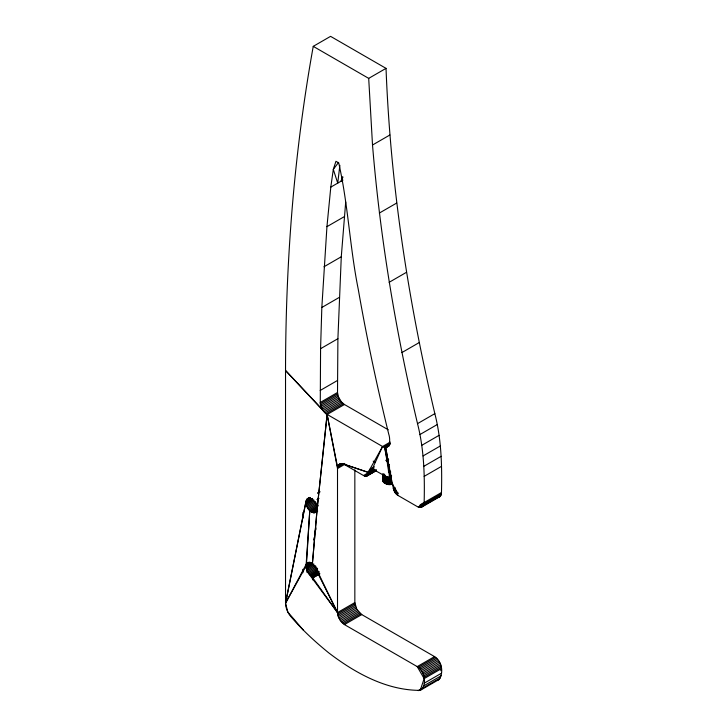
<?xml version="1.0" encoding="UTF-8"?>
<svg xmlns="http://www.w3.org/2000/svg" width="727" height="727" viewBox="0 0 727 727"><rect width="100%" height="100%" fill="white"/><g stroke="black" fill="none" stroke-linecap="round" stroke-linejoin="round"><path stroke-width="1.09" d="M388.218 429.775L344.444 404.503L341.29 401.813L323.969 411.818L321.507 407.965L320.271 403.803L320.571 348.706L321.834 307.476L326.941 226.66L330.794 187.13L333.311 169.4L335.947 161.312L338.7 162.857C348.188 204.451 349.823 247.525 358.275 289.382C366.772 338.01 376.995 386.319 388.772 434.255C390.49 439.09 390.408 450.631 382.556 446.514L326.032 413.781L285.529 370.488C285.666 261.911 293.99 153.261 313.246 46.355L330.576 36.35L386.028 68.365C390.499 184.758 408.038 300.36 434.846 413.636C441.434 439.399 442.116 466.107 441.471 492.533C441.607 494.796 440.244 497.522 437.69 497.486M338.991 399.332L341.29 401.813L338.264 396.569L337.51 392.498L337.901 338.709L341.281 256.776L345.698 201.97M309.457 497.532C303.359 499.594 306.249 507.591 309.775 510.727L306.503 563.716L285.529 603.201C285.638 607.39 287.21 611.398 289.464 614.888C301.105 628.937 314.609 641.378 328.758 652.873C355.04 672.948 386.319 690.405 420.206 690.368C427.64 684.952 424.704 671.166 417.216 666.604L344.444 624.593L340.363 620.713L338.264 616.66L337.51 612.588L337.51 468.524C337.074 465.335 340.291 462.372 343.353 463.999L368.698 472.532L343.353 463.999M354.84 469.869L354.84 602.583L337.51 612.588L308.212 572.921L305.958 567.378L309.775 510.727L318.444 505.719M317.626 568.887L308.957 573.885L311.519 576.075L337.51 612.588L316.072 568.378L312.401 563.652L317.145 508.791L327.114 414.508L344.444 404.503M390.263 442.071L382.556 446.514L369.689 469.569C368.68 472.423 368.144 478.421 363.5 475.531L344.444 464.526M317.081 509.772L312.401 563.652L308.957 562.298L306.503 563.716L308.421 562.607M440.762 670.748L441.471 668.613L424.15 678.609L420.206 690.368L439.19 679.418C443.952 672.52 441.834 661.152 434.546 656.608L361.764 614.588L356.866 609.417L354.84 602.583L354.367 604.764M317.145 508.791L327.114 414.508L337.592 467.325L344.334 463.435M339.873 165.329L337.728 183.122L333.311 169.4L338.573 162.394M392.553 484C386.6 487.026 377.222 479.02 387.409 476.83M303.513 630.318L287.81 612.025L285.529 603.201L305.958 501.312L310.765 498.531M307.076 572.158L309.075 562.189L307.103 572.131M315.064 532.282L315.954 527.857M311.665 562.98L305.885 566.315L285.529 603.201L305.885 502.293L312.628 498.404M313.591 539.97L314.037 537.753M315.154 532.209L315.827 528.883M342.181 176.77L341.19 181.123L342.99 176.988M312.456 579.719L317.417 568.541M312.628 579.701L317.236 569.532M386.282 460.818L387.546 459.155M374.505 466.798L369.689 469.569L372.288 468.897L382.556 446.514M316.536 511.39C314.945 513.971 311.401 512.49 309.775 510.727M389.181 476.067L390.608 474.604M313.246 46.355L368.698 78.371L386.028 68.365M372.288 468.897L387.755 477.53C394.988 481.319 390.926 491.752 398.151 495.541L417.216 506.546C420.279 508.982 424.732 506.41 424.15 502.539C424.786 476.112 424.105 449.395 417.516 423.641C395.87 331.994 380.266 238.901 372.515 145.018L389.845 135.013M330.794 187.13L342.926 180.123M326.941 226.66L344.271 216.655M379.33 213.075L396.66 203.069M323.951 266.782L341.281 256.776M321.834 307.476L339.155 297.47M389.127 282.33L406.448 272.325M320.571 348.706L337.901 338.709M320.18 390.472L337.51 380.466M401.867 352.586L419.197 342.581M320.18 402.504L337.51 392.498M320.271 403.803L337.592 393.798M320.516 405.166L337.846 395.161M320.934 406.566L338.264 396.569M321.507 407.965L338.837 397.969M339.536 399.323L322.215 409.328L285.529 370.488L285.529 603.201M323.042 410.628L340.363 400.622M324.969 412.872L342.299 402.876M326.032 413.781L343.353 403.776M338.837 464.589L340.754 463.472M338.264 465.325L341.154 463.662M337.846 466.252L342.662 463.472M345.207 464.08L337.51 468.524L327.114 414.508M417.516 423.641L434.846 413.636M383.647 447.041L390.381 443.152M390.117 479.547L384.701 447.359L390.481 444.024M384.701 447.359L391.435 481.41L385.71 447.459L389.554 445.242M386.637 447.341L389.527 445.678M306.958 499.086L309.847 497.422M317.835 492.815L319.762 491.697M306.503 499.694L310.347 497.468M317.626 493.269L319.98 491.915M419.888 434.564L437.218 424.559M306.158 500.44L310.011 498.222M305.958 503.348L312.692 499.458M306.158 504.456L313.864 500.012M306.503 505.601L314.2 501.148M316.963 499.558L319.017 498.377M370.225 469.16L373.105 467.497M386.246 460.018L388.173 458.91M369.261 470.133L373.46 467.706M385.973 460.482L387.9 459.373M306.958 506.737L315.627 501.73M368.952 470.823L373.769 468.043M386.728 460.554L388.654 459.446M368.762 471.623L373.578 468.851M386.564 461.354L388.482 460.236M307.539 507.846L316.2 502.839M363.5 475.531L374.478 469.197M364.309 475.921L374.905 469.815M308.212 508.891L316.872 503.893M365.108 476.167L376.141 469.787M365.863 476.24L376.45 470.124M366.553 476.149L376.368 470.478M367.171 475.894L375.841 470.896M308.957 509.863L317.626 504.856M421.751 445.342L439.072 435.337M310.638 511.454L317.372 507.564M311.519 512.044L317.29 508.709M312.401 512.471L317.208 509.691M313.255 512.735L317.108 510.508M314.073 512.817L316.963 511.145M314.827 512.717L317.717 511.045M423.078 455.929L440.408 445.924M389.681 476.421L391.608 475.304M389.536 477.521L391.462 476.403M389.363 478.748L391.29 477.639M423.877 466.289L441.207 456.283M393.207 488.535L395.134 487.426M393.525 489.589L395.452 488.471M393.952 490.634L395.879 489.525M394.479 491.661L396.406 490.543M395.097 492.624L397.024 491.516M424.15 476.376L441.471 466.37M395.797 493.524L397.724 492.406M396.551 494.315L398.478 493.206M306.158 564.47L310.011 562.244M305.958 565.342L310.765 562.562M305.958 567.378L312.692 563.489M306.158 568.487L313.864 564.043M306.503 569.623L314.2 565.179M420.106 504.874L423.95 502.648M441.471 492.533L424.15 502.539L418.298 507.073L441.389 493.742M306.958 570.759L315.627 565.76M307.539 571.867L316.2 566.869M419.361 507.382L441.135 494.814M420.36 507.482L440.716 495.732M421.287 507.364L440.153 496.477M308.212 572.921L316.872 567.914M309.775 574.748L317.481 570.304M310.638 575.484L318.335 571.04M319.217 571.622L311.519 576.075C316.563 579.337 318.717 571.758 316.072 568.378M312.401 576.502L319.135 572.612M313.255 576.756L319.035 573.421M314.073 576.838L319.426 573.748M314.827 576.738L319.925 573.794M337.592 613.888L354.921 603.883M337.846 615.251L355.176 605.255M338.264 616.66L355.594 606.654M338.837 618.059L356.157 608.054M339.536 619.413L356.866 609.417M340.363 620.713L357.693 610.707M341.29 621.903L358.62 611.898M342.299 622.966L359.629 612.961M343.353 623.866L360.683 613.861M344.444 624.593L361.764 614.588M434.546 656.608L417.216 666.604L424.15 678.609M418.298 667.331L435.627 657.326M419.361 668.24L436.682 658.235M420.36 669.294L437.69 659.289M421.287 670.485L438.617 660.489M422.114 671.784L439.444 661.779M422.823 673.147L440.153 663.142M423.387 674.547L440.716 664.542M423.805 675.946L441.135 665.941M424.059 677.31L441.389 667.304M424.15 683.235L441.471 673.229M423.886 685.761L441.207 675.756M418.225 690.65L424.005 687.315M423.114 687.86L440.435 677.855M437.536 680.363L439.19 679.418M307.539 498.649C312.619 497.195 316.399 503.393 317.081 507.737M387.409 464.826L389.49 464.635M390.544 472.368L388.436 472.368M389.49 476.639L391.571 476.83M373.205 461.127L375.114 462.227M317.081 571.758L337.51 612.588M392.389 483.482L398.151 495.541M385.71 447.459L391.962 482.437M368.698 78.371L372.515 145.018M391.571 479.865L391.571 484.227M390.544 471.232L390.544 484.373M389.49 466.816L389.49 484.418M388.436 464.68L388.436 471.232M388.436 476.739L388.436 484.373M387.409 476.594L387.409 484.227M386.428 476.358L386.428 484M385.528 476.04L385.528 483.682M384.728 474.549L384.728 483.282M384.038 473.877L384.038 482.819M383.483 474.404L383.483 482.301M383.084 473.877L383.084 481.737M382.838 474.467L382.838 481.138M382.756 473.986L382.756 480.529M302.85 512.599L302.85 518.278M302.85 569.359L302.85 572.767"/></g></svg>
